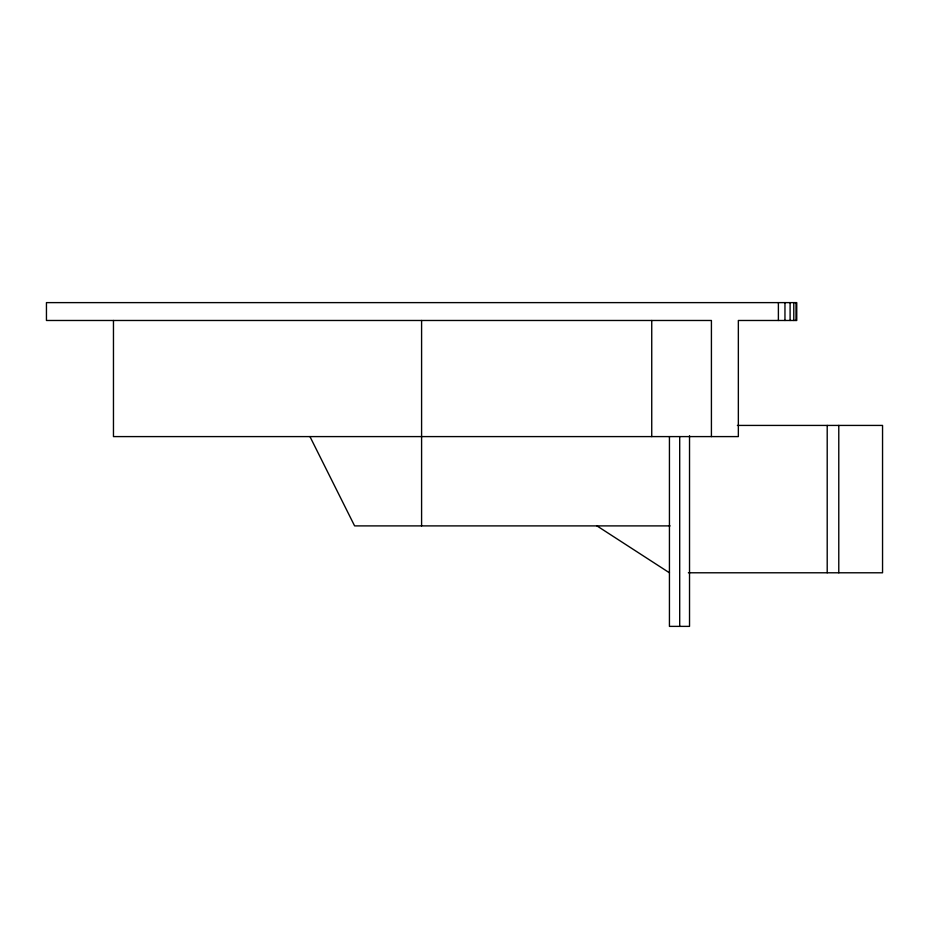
<?xml version="1.0" encoding="UTF-8"?>
<svg xmlns="http://www.w3.org/2000/svg" width="929" height="929" viewBox="0 0 929 929"><rect width="100%" height="100%" fill="white"/><g stroke="black" fill="none" stroke-linecap="round" stroke-linejoin="round"><path stroke-width="1.39" d="M737.394 425.424L882.55 425.424L882.55 572.787L688.377 572.787M670.088 525.895L354.611 525.895L309.961 436.595M596.964 525.895L669.437 572.787M838.782 425.424L838.782 572.787M827.205 425.424L827.205 572.787M796.002 302.622L796.002 320.482M793.784 302.622L793.784 320.482M790.103 302.622L790.103 320.482M784.959 302.622L784.959 320.482M778.386 302.622L778.386 320.482M711.417 436.595L711.417 320.482L46.45 320.482L46.45 302.622L796.745 302.622L796.745 320.482L738.346 320.482L738.346 436.595L113.466 436.595L113.466 320.482M689.527 435.747L689.527 626.378L669.437 626.378L669.437 436.595M679.703 436.595L679.703 626.378M651.74 320.482L651.74 436.595M421.592 320.482L421.592 525.895"/></g></svg>
